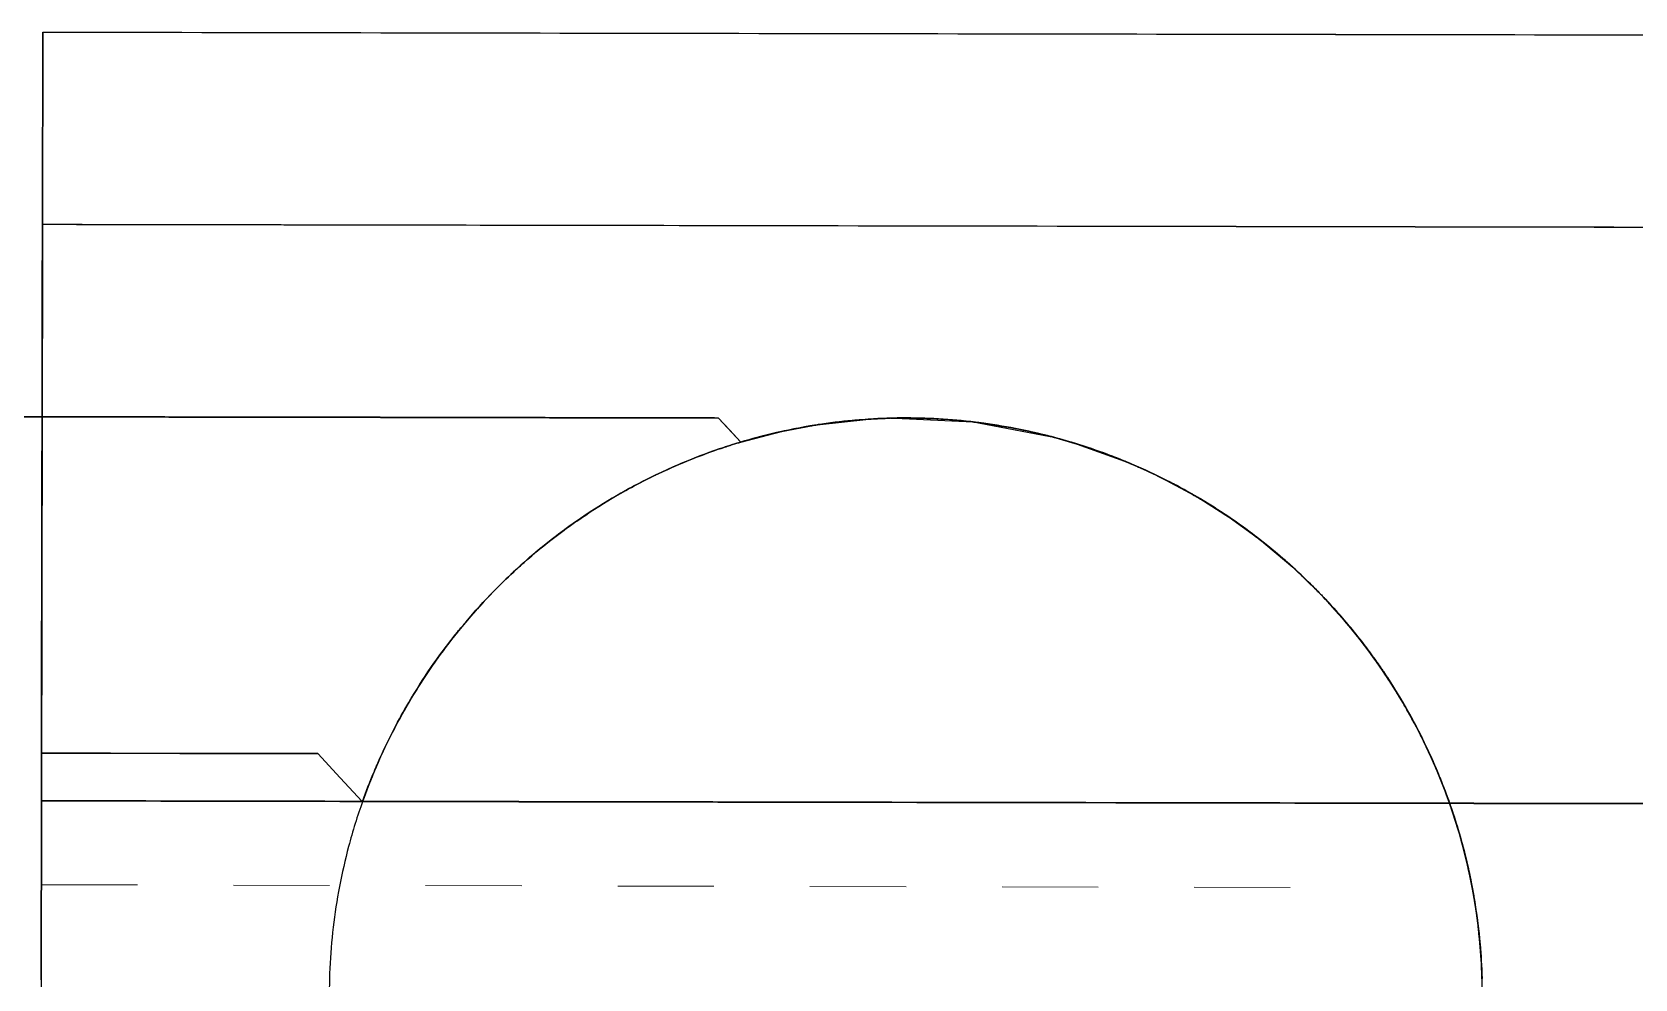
# Model space of a CAD drawing. Header units: metres. Extents: x -1161 to -1081, y 0 to 563.
# Drawn here: x -1101.395 to -1099.726, y 508.48 to 509.466 of the extents above; entities that cross this region are included whole.
import ezdxf

# ---------------------------------------------------------------- set-up
doc = ezdxf.new("R2010")
doc.units = ezdxf.units.M
doc.linetypes.add('JacobsGridLine', pattern=[0.0145, 0.01, -0.001, 0.0025, -0.001])
doc.layers.add('A-GENM', color=7, linetype='Continuous', lineweight=35)
doc.layers.add('S-GRID', color=7, linetype='Continuous', lineweight=9)

# ---------------------------------------------------------------- blocks, each defined once
blk = doc.blocks.new('CappingBeam_RS39A_CB04 - CappingBeam_RS39A_CB04-57951987-DRG-2873121 - DECK SLAB GENERAL ARRANGEMENT PLAN')
at = {"layer": 'A-GENM', "color": 9, "lineweight": 25, "true_color": 0xbebebe}
for p, q in [((109.2965, -4.7613), (109.4872, -4.711)), ((109.1058, -4.8116), (109.2938, -4.762)), ((109.2938, -4.762), (109.2965, -4.7613)), ((108.9151, -4.8619), (109.1058, -4.8116)), ((108.7244, -4.9123), (108.9151, -4.8619)), ((108.5337, -4.9626), (108.7137, -4.9151)), ((108.7137, -4.9151), (108.7244, -4.9123))]:
    blk.add_line(p, q, dxfattribs=at)
at = {"layer": 'A-GENM', "color": 253, "lineweight": 25, "true_color": 0xa3a3a3}
for p, q in [((109.2938, -4.762), (109.1058, -4.8116)), ((109.1058, -4.8116), (108.9151, -4.8619)), ((108.9151, -4.8619), (108.7244, -4.9123)), ((108.7244, -4.9123), (108.7137, -4.9151))]:
    blk.add_line(p, q, dxfattribs=at)
at = {"layer": 'A-GENM', "color": 253, "lineweight": 25, "true_color": 0xa3a3a3, "flags": 128}
for points in [[(109.4872, -4.711), (109.2965, -4.7613), (109.2938, -4.762)], [(108.7137, -4.9151), (108.5337, -4.9626), (108.343, -5.0129), (108.1523, -5.0632), (107.9616, -5.1135), (107.7709, -5.1638)]]:
    blk.add_lwpolyline(points, dxfattribs=at)
at = {"layer": 'A-GENM', "color": 9, "lineweight": 25, "true_color": 0xbebebe}
for points in [[(109.4872, -4.711), (109.5435, -4.9245), (109.6562, -5.3515), (109.7689, -5.7786), (109.8253, -5.9921)], [(109.8253, -5.9921), (109.9379, -6.4192), (110.0506, -6.8463), (110.1633, -7.2733)]]:
    blk.add_open_spline(points, degree=3, dxfattribs=at)
at = {"layer": 'A-GENM', "color": 253, "lineweight": 25, "true_color": 0xa3a3a3}
blk.add_open_spline([(109.4872, -4.711), (109.5435, -4.9245), (109.6562, -5.3515), (109.8816, -6.2056), (110.1633, -7.2733), (110.5014, -8.5546), (110.8394, -9.8358), (111.1775, -11.1169), (111.5155, -12.398), (111.7925, -13.4476), (111.9567, -14.0702), (112.0083, -14.2658)], degree=3, knots=[0, 0, 0, 0, 0.0208333, 0.0416667, 0.0833333, 0.125, 0.1666667, 0.2083333, 0.25, 0.2916667, 0.3107461, 0.3107461, 0.3107461, 0.3107461], dxfattribs=at)
blk = doc.blocks.new('Foundations-Piles - Px-1200-66435318-DRG-2873121 - DECK SLAB GENERAL ARRANGEMENT PLAN')
at = {"layer": 'A-GENM', "color": 9, "lineweight": 25, "true_color": 0xbebebe}
for start, end in [(98.1818, 106.3523), (98.1818, 106.3523), (90, 98.1818), (90, 98.1818), (85.2757, 90), (85.2757, 90), (82.2271, 85.2606), (81.8182, 85.2606), (81.8182, 82.2271), (81.6247, 81.8182), (73.6364, 81.8182), (74.0835, 81.6247), (106.3636, 114.5455), (106.3636, 114.5455), (73.6364, 74.0488), (73.4122, 73.6364), (65.4545, 73.6364), (65.9333, 73.4122), (114.5455, 122.7273), (114.5455, 122.7273), (65.4545, 65.9333), (65.2006, 65.4545), (57.2727, 65.4545), (57.7772, 65.2006), (122.7273, 130.9091), (122.7273, 130.9091), (57.2727, 57.7772), (56.9899, 57.2727), (49.0909, 57.2727), (49.6158, 56.9899), (130.9091, 139.0909), (130.9091, 139.0909), (49.0909, 49.6158), (48.7801, 49.0909), (40.9091, 49.0909), (41.4497, 48.7801), (139.0909, 147.2727), (139.0909, 147.2727), (40.9091, 41.4497), (40.5712, 40.9091), (32.7273, 40.9091), (33.2791, 40.5712), (147.2727, 155.4545), (147.2727, 155.4545), (32.7273, 33.2791), (32.3636, 32.7273), (24.5455, 32.7273), (27.3446, 32.3636), (25.0023, 27.3446), (155.4545, 163.6364), (155.4545, 163.6364), (16.3636, 24.5455), (24.1419, 24.2746), (18.8653, 24.1419), (16.7825, 18.8653), (163.6364, 171.8182), (163.6364, 171.8182), (8.1818, 16.3636), (8.4112, 16.1553), (171.8182, 180), (171.8182, 180), (0, 8.1818), (0.1834, 8.0849), (180, 188.1818), (180, 188.1818), (351.8182, 0), (357.586, 0), (0, 0.1834), (352.1969, 357.586), (351.8504, 352.1969), (188.1818, 196.3636), (188.1818, 196.3636), (343.6364, 351.8182), (349.0343, 351.8182), (344.2095, 349.0343), (343.6996, 344.2095), (196.3636, 204.5455), (196.3636, 204.5455), (335.4545, 343.6364), (340.8144, 343.6364), (336.2213, 340.7621), (204.5455, 212.7273), (204.5455, 212.7273), (327.2727, 335.4545), (332.702, 335.3634), (335.4871, 336.2213), (328.232, 332.702), (327.3161, 328.232), (212.7273, 220.9091), (212.7273, 220.9091), (319.0909, 327.2727), (324.6378, 327.1539), (320.2414, 324.6378), (220.9091, 229.0909), (220.9091, 229.0909), (310.9091, 319.0909), (316.5993, 318.9453), (319.1452, 320.2414), (312.2493, 316.5993), (310.9743, 312.2493), (229.0909, 237.2727), (229.0909, 237.2727), (304.287, 310.9091), (308.5762, 310.7377), (304.287, 308.5762), (302.7273, 304.287), (302.8036, 304.2553), (237.2727, 245.4545), (237.2727, 245.4545), (294.5455, 302.7273), (296.2588, 300.563), (300.563, 302.5309), (245.4545, 253.6364), (245.4545, 253.6364), (286.3636, 294.5455), (292.5566, 294.325), (294.633, 296.2588), (288.2593, 292.5566), (253.6364, 261.0336), (253.6364, 261.8182), (278.1818, 286.3636), (280.1511, 284.5551), (284.5551, 286.12), (286.4625, 288.2593), (261.0336, 264.2124), (261.8182, 270), (264.2124, 268.889), (268.889, 272.219), (270, 278.1818), (272.219, 276.7535), (276.7535, 280.1511)]:
    blk.add_arc((0, 0), 0.6, start, end, dxfattribs=at)
at = {"layer": 'A-GENM', "color": 254, "lineweight": 25, "true_color": 0xd1d1d1}
for start, end in [(24.2746, 25.0023), (16.176, 16.7367), (8.1818, 8.4112), (318.9453, 319.0909), (310.7377, 310.9091), (302.5309, 302.7273), (294.325, 294.5455), (286.12, 286.3636)]:
    blk.add_arc((0, 0), 0.6, start, end, dxfattribs=at)
blk = doc.blocks.new('StitchPour_RS39A_05 - StitchPour_RS39A_05-60503718-DRG-2873121 - DECK SLAB GENERAL ARRANGEMENT PLAN')
at = {"layer": 'A-GENM', "color": 253, "lineweight": 25, "true_color": 0xa3a3a3}
for p, q in [((109.2213, -4.7811), (109.2938, -4.762)), ((109.1488, -4.8003), (109.2213, -4.7811)), ((109.0763, -4.8194), (109.1488, -4.8003)), ((109.0038, -4.8386), (109.0763, -4.8194)), ((108.9312, -4.8577), (109.0038, -4.8386)), ((108.8587, -4.8768), (108.9312, -4.8577)), ((108.7862, -4.896), (108.8587, -4.8768)), ((108.7137, -4.9151), (108.7862, -4.896))]:
    blk.add_line(p, q, dxfattribs=at)
at = {"layer": 'A-GENM', "color": 253, "lineweight": 25, "true_color": 0xa3a3a3, "flags": 128}
blk.add_lwpolyline([(109.2938, -4.762), (109.2213, -4.7811), (109.1488, -4.8003), (109.0763, -4.8194), (109.0038, -4.8386), (108.9312, -4.8577), (108.8587, -4.8768), (108.7862, -4.896), (108.7137, -4.9151)], dxfattribs=at)
at = {"layer": 'A-GENM', "color": 9, "lineweight": 25, "true_color": 0xbebebe}
for points in [[(109.2938, -4.762), (109.2962, -4.7709), (109.2985, -4.7797), (109.3008, -4.7886)], [(108.7137, -4.9151), (108.77, -5.1287), (108.8827, -5.5558), (108.9955, -5.983), (109.0518, -6.1965)], [(109.6319, -6.0433), (109.7446, -6.4704), (109.8573, -6.8975), (109.97, -7.3246)], [(109.0518, -6.1965), (109.1645, -6.6237), (109.2772, -7.0508), (109.3899, -7.4779)]]:
    blk.add_open_spline(points, degree=3, dxfattribs=at)
at = {"layer": 'A-GENM', "color": 253, "lineweight": 25, "true_color": 0xa3a3a3}
for points, knots in [([(109.2938, -4.762), (109.3502, -4.9756), (109.4629, -5.4027), (109.6883, -6.2568), (109.97, -7.3246), (110.3081, -8.6059), (110.6461, -9.8872), (110.9842, -11.1684), (111.3223, -12.4497), (111.5992, -13.4992), (111.7635, -14.1217), (111.815, -14.3171)], [0, 0, 0, 0, 0.0208333, 0.0416667, 0.0833333, 0.125, 0.1666667, 0.2083333, 0.25, 0.2916667, 0.3107322, 0.3107322, 0.3107322, 0.3107322]), ([(111.2352, -14.4712), (111.1836, -14.2757), (111.0193, -13.6531), (110.686, -12.3898), (110.3197, -11.0016), (109.9816, -9.7203), (109.728, -8.7592), (109.4744, -7.7982), (109.2209, -6.8372), (108.9673, -5.8762), (108.7982, -5.2355), (108.7137, -4.9151)], [0.6892599, 0.6892599, 0.6892599, 0.6892599, 0.7083333, 0.75, 0.8125, 0.84375, 0.875, 0.90625, 0.9375, 0.96875, 1, 1, 1, 1])]:
    blk.add_open_spline(points, degree=3, knots=knots, dxfattribs=at)
blk.add_open_spline([(109.3008, -4.7886), (109.3118, -4.8302), (109.3228, -4.8717), (109.3337, -4.9133)], degree=3, dxfattribs=at)
at = {"layer": 'A-GENM', "color": 9, "lineweight": 25, "true_color": 0xbebebe}
blk.add_open_spline([(109.3337, -4.9133), (109.3768, -5.0764), (109.4762, -5.4531), (109.5756, -5.8298), (109.6319, -6.0433)], degree=3, knots=[0.00491952, 0.00491952, 0.00491952, 0.00491952, 0.02083333, 0.04166667, 0.04166667, 0.04166667, 0.04166667], dxfattribs=at)
blk = doc.blocks.new('T2DPAA-T2D-C3S-RS-M3D-100334_rvt-1-DRG-2873121 - DECK SLAB GENERAL ARRANGEMENT PLAN')
at = {"layer": 'A-GENM', "color": 9, "lineweight": 25, "true_color": 0xbebebe}
for p, q in [((-1101.3838, 509.2657), (-1101.3834, 509.4657)), ((-1101.3841, 509.0654), (-1101.3838, 509.2657)), ((-1101.3838, 509.2657), (-1101.3838, 509.228)), ((-1101.3838, 509.228), (-1101.3841, 509.0654)), ((-1101.3842, 508.9954), (-1101.3841, 509.0654)), ((-1101.3841, 509.0654), (-1100.68, 509.0641)), ((-1100.68, 509.0641), (-1100.6684, 509.0516)), ((-1100.6684, 509.0516), (-1100.68, 509.0641)), ((-1100.6684, 509.0516), (-1100.68, 509.0641)), ((-1100.68, 509.0641), (-1100.6684, 509.0516)), ((-1100.68, 509.0641), (-1100.6567, 509.0391)), ((-1100.5773, 509.057), (-1100.5268, 509.0627)), ((-1100.5268, 509.0627), (-1100.5041, 509.0638)), ((-1100.5034, 509.0639), (-1100.5016, 509.0639)), ((-1100.5011, 509.0639), (-1100.4993, 509.064)), ((-1100.4985, 509.064), (-1100.4962, 509.064)), ((-1100.4962, 509.064), (-1100.4149, 509.06)), ((-1100.6684, 509.0516), (-1100.6567, 509.0391)), ((-1100.6567, 509.0391), (-1100.6684, 509.0516)), ((-1100.6567, 509.0391), (-1100.6684, 509.0516)), ((-1100.6684, 509.0516), (-1100.6567, 509.0391)), ((-1100.6567, 509.0391), (-1100.6145, 509.05)), ((-1100.6145, 509.05), (-1100.5817, 509.0563)), ((-1100.5817, 509.0563), (-1100.5773, 509.057)), ((-1100.4149, 509.06), (-1100.3349, 509.045)), ((-1100.3349, 509.045), (-1100.3329, 509.0445)), ((-1100.3313, 509.0441), (-1100.3068, 509.037)), ((-1100.3068, 509.037), (-1100.2576, 509.0193)), ((-1100.2576, 509.0193), (-1100.2538, 509.0177)), ((-1100.2528, 509.0173), (-1100.2236, 509.0041)), ((-1101.3844, 508.9254), (-1101.3842, 508.9954)), ((-1100.2236, 509.0041), (-1100.1846, 508.9834)), ((-1100.1846, 508.9834), (-1100.1791, 508.9802)), ((-1100.1791, 508.9802), (-1100.1491, 508.9612)), ((-1100.1486, 508.9608), (-1100.117, 508.9379)), ((-1100.117, 508.9379), (-1100.1103, 508.9326)), ((-1100.1103, 508.9326), (-1100.0823, 508.9088)), ((-1101.3845, 508.8554), (-1101.3844, 508.9254)), ((-1100.0823, 508.9088), (-1100.0563, 508.8837)), ((-1100.0563, 508.8837), (-1100.0488, 508.876)), ((-1100.0488, 508.876), (-1100.0239, 508.8479)), ((-1101.3846, 508.7854), (-1101.3845, 508.8554)), ((-1100.0239, 508.8479), (-1100.0034, 508.8218)), ((-1100.0034, 508.8218), (-1099.9958, 508.8113)), ((-1099.9958, 508.8113), (-1099.9871, 508.7986)), ((-1099.9865, 508.7978), (-1099.9748, 508.7796)), ((-1101.3847, 508.7154), (-1101.3846, 508.7854)), ((-1099.9748, 508.7796), (-1099.9594, 508.7533)), ((-1099.9594, 508.7533), (-1099.9523, 508.7399)), ((-1099.9523, 508.7399), (-1099.9358, 508.7053)), ((-1101.3128, 508.7152), (-1101.3847, 508.7154)), ((-1101.3847, 508.7154), (-1101.3128, 508.7152)), ((-1101.2408, 508.7151), (-1101.3128, 508.7152)), ((-1101.3128, 508.7152), (-1101.2408, 508.7151)), ((-1101.1689, 508.715), (-1101.2408, 508.7151)), ((-1101.2408, 508.7151), (-1101.1689, 508.715)), ((-1101.097, 508.7149), (-1101.1689, 508.715)), ((-1101.1689, 508.715), (-1101.097, 508.7149)), ((-1101.0738, 508.6898), (-1101.097, 508.7149)), ((-1101.097, 508.7149), (-1101.0738, 508.6898)), ((-1099.9358, 508.7053), (-1099.9251, 508.6794)), ((-1101.0511, 508.6651), (-1101.0738, 508.6898)), ((-1101.0738, 508.6898), (-1101.0511, 508.6651)), ((-1099.9251, 508.6794), (-1099.9192, 508.6634)), ((-1099.9191, 508.6631), (-1099.9075, 508.6263)), ((-1099.897, 508.5825), (-1099.8906, 508.5443)), ((-1099.8862, 508.4995), (-1099.8852, 508.4608))]:
    blk.add_line(p, q, dxfattribs=at)
at = {"layer": 'A-GENM', "color": 9, "lineweight": 25, "true_color": 0xbebebe, "flags": 128}
for points in [[(-1101.3834, 509.4657), (-1101.3835, 509.3905), (-1101.3838, 509.2657)], [(-1101.3841, 509.0654), (-1101.3842, 508.9954), (-1101.3844, 508.9254), (-1101.3845, 508.8554), (-1101.3846, 508.7854), (-1101.3847, 508.7154)], [(-1100.68, 509.0641), (-1100.6684, 509.0516), (-1100.6567, 509.0391)], [(-1099.9075, 508.6263), (-1099.9011, 508.6016), (-1099.897, 508.5825)], [(-1099.8906, 508.5443), (-1099.8879, 508.5213), (-1099.8862, 508.4995)]]:
    blk.add_lwpolyline(points, dxfattribs=at)
at = {"layer": 'A-GENM', "color": 9, "lineweight": 25, "true_color": 0xbebebe}
for points in [[(-1101.3841, 509.0654), (-1101.4256, 509.0655), (-1101.4671, 509.0655), (-1101.5086, 509.0656)], [(-1101.3841, 509.0654), (-1101.3606, 509.0653), (-1101.3372, 509.0653), (-1101.3137, 509.0653)], [(-1101.3841, 509.0654), (-1101.3606, 509.0653), (-1101.3372, 509.0653), (-1101.3137, 509.0653)], [(-1101.3841, 509.0654), (-1101.3606, 509.0653), (-1101.3372, 509.0653), (-1101.3137, 509.0653)], [(-1101.3137, 509.0653), (-1101.2902, 509.0652), (-1101.2668, 509.0652), (-1101.2433, 509.0651)], [(-1101.3137, 509.0653), (-1101.2902, 509.0652), (-1101.2668, 509.0652), (-1101.2433, 509.0651)], [(-1101.3137, 509.0653), (-1101.2902, 509.0652), (-1101.2668, 509.0652), (-1101.2433, 509.0651)], [(-1101.2433, 509.0651), (-1101.2198, 509.0651), (-1101.1964, 509.065), (-1101.1729, 509.065)], [(-1101.2433, 509.0651), (-1101.2198, 509.0651), (-1101.1964, 509.065), (-1101.1729, 509.065)], [(-1101.2433, 509.0651), (-1101.2198, 509.0651), (-1101.1964, 509.065), (-1101.1729, 509.065)], [(-1101.1729, 509.065), (-1101.1494, 509.065), (-1101.1259, 509.0649), (-1101.1025, 509.0649)], [(-1101.1729, 509.065), (-1101.1494, 509.065), (-1101.1259, 509.0649), (-1101.1025, 509.0649)], [(-1101.1729, 509.065), (-1101.1494, 509.065), (-1101.1259, 509.0649), (-1101.1025, 509.0649)], [(-1101.1025, 509.0649), (-1101.079, 509.0648), (-1101.0555, 509.0648), (-1101.0321, 509.0648)], [(-1101.1025, 509.0649), (-1101.079, 509.0648), (-1101.0555, 509.0648), (-1101.0321, 509.0648)], [(-1101.1025, 509.0649), (-1101.079, 509.0648), (-1101.0555, 509.0648), (-1101.0321, 509.0648)], [(-1101.0321, 509.0648), (-1101.0086, 509.0647), (-1100.9851, 509.0647), (-1100.9617, 509.0646)], [(-1101.0321, 509.0648), (-1101.0086, 509.0647), (-1100.9851, 509.0647), (-1100.9617, 509.0646)], [(-1101.0321, 509.0648), (-1101.0086, 509.0647), (-1100.9851, 509.0647), (-1100.9617, 509.0646)], [(-1100.9617, 509.0646), (-1100.9382, 509.0646), (-1100.9147, 509.0645), (-1100.8912, 509.0645)], [(-1100.9617, 509.0646), (-1100.9382, 509.0646), (-1100.9147, 509.0645), (-1100.8912, 509.0645)], [(-1100.9617, 509.0646), (-1100.9382, 509.0646), (-1100.9147, 509.0645), (-1100.8912, 509.0645)], [(-1100.8912, 509.0645), (-1100.8678, 509.0645), (-1100.8443, 509.0644), (-1100.8208, 509.0644)], [(-1100.8912, 509.0645), (-1100.8678, 509.0645), (-1100.8443, 509.0644), (-1100.8208, 509.0644)], [(-1100.8912, 509.0645), (-1100.8678, 509.0645), (-1100.8443, 509.0644), (-1100.8208, 509.0644)], [(-1100.8208, 509.0644), (-1100.7974, 509.0643), (-1100.7739, 509.0643), (-1100.7504, 509.0642)], [(-1100.8208, 509.0644), (-1100.7974, 509.0643), (-1100.7739, 509.0643), (-1100.7504, 509.0642)], [(-1100.8208, 509.0644), (-1100.7974, 509.0643), (-1100.7739, 509.0643), (-1100.7504, 509.0642)], [(-1100.7504, 509.0642), (-1100.727, 509.0642), (-1100.7035, 509.0642), (-1100.68, 509.0641)], [(-1100.7504, 509.0642), (-1100.727, 509.0642), (-1100.7035, 509.0642), (-1100.68, 509.0641)], [(-1100.7504, 509.0642), (-1100.727, 509.0642), (-1100.7035, 509.0642), (-1100.68, 509.0641)], [(-1100.5764, 509.0572), (-1100.5628, 509.0592), (-1100.5491, 509.0609), (-1100.5354, 509.062)], [(-1100.5711, 509.0579), (-1100.5566, 509.06), (-1100.5421, 509.0616), (-1100.5275, 509.0626)], [(-1100.5354, 509.062), (-1100.5254, 509.0629), (-1100.5153, 509.0635), (-1100.5053, 509.0638)], [(-1100.5275, 509.0626), (-1100.5206, 509.0631), (-1100.5136, 509.0635), (-1100.5067, 509.0637)], [(-1100.5067, 509.0637), (-1100.5058, 509.0638), (-1100.5049, 509.0638), (-1100.5039, 509.0638)], [(-1100.5046, 509.0638), (-1100.5038, 509.0638), (-1100.503, 509.0639), (-1100.5022, 509.0639)], [(-1100.5012, 509.0639), (-1100.4994, 509.064), (-1100.4977, 509.064), (-1100.4959, 509.064)], [(-1100.5009, 509.0639), (-1100.5005, 509.0639), (-1100.5, 509.064), (-1100.4996, 509.064)], [(-1100.4979, 509.064), (-1100.4972, 509.064), (-1100.4964, 509.064), (-1100.4956, 509.064)], [(-1100.4959, 509.064), (-1100.4947, 509.0641), (-1100.4935, 509.0641), (-1100.4923, 509.0641)], [(-1100.4956, 509.064), (-1100.4951, 509.0641), (-1100.4947, 509.0641), (-1100.4943, 509.0641)], [(-1100.4943, 509.0641), (-1100.4805, 509.0643), (-1100.4668, 509.064), (-1100.453, 509.0633)], [(-1100.4923, 509.0641), (-1100.4894, 509.0641), (-1100.4865, 509.0641), (-1100.4837, 509.0641)], [(-1100.4837, 509.0641), (-1100.469, 509.0641), (-1100.4544, 509.0635), (-1100.4398, 509.0624)], [(-1100.453, 509.0633), (-1100.4412, 509.0626), (-1100.4293, 509.0616), (-1100.4175, 509.0603)], [(-1100.4398, 509.0624), (-1100.4336, 509.0619), (-1100.4273, 509.0614), (-1100.4211, 509.0607)], [(-1100.6567, 509.0391), (-1100.6427, 509.0433), (-1100.6286, 509.0469), (-1100.6143, 509.0501)], [(-1100.6567, 509.0391), (-1100.6436, 509.043), (-1100.6303, 509.0465), (-1100.6169, 509.0495)], [(-1100.6169, 509.0495), (-1100.6081, 509.0515), (-1100.5994, 509.0532), (-1100.5906, 509.0548)], [(-1100.6143, 509.0501), (-1100.6068, 509.0517), (-1100.5993, 509.0532), (-1100.5918, 509.0546)], [(-1100.5918, 509.0546), (-1100.5885, 509.0552), (-1100.5852, 509.0557), (-1100.582, 509.0563)], [(-1100.5906, 509.0548), (-1100.5881, 509.0552), (-1100.5856, 509.0557), (-1100.5831, 509.0561)], [(-1100.5831, 509.0561), (-1100.5812, 509.0564), (-1100.5792, 509.0567), (-1100.5773, 509.057)], [(-1100.5816, 509.0563), (-1100.5795, 509.0567), (-1100.5774, 509.057), (-1100.5753, 509.0573)], [(-1100.5753, 509.0573), (-1100.5739, 509.0575), (-1100.5725, 509.0577), (-1100.5711, 509.0579)], [(-1100.421, 509.0607), (-1100.4174, 509.0603), (-1100.4137, 509.0599), (-1100.41, 509.0594)], [(-1100.4173, 509.0603), (-1100.4163, 509.0602), (-1100.4152, 509.06), (-1100.4142, 509.0599)], [(-1100.4139, 509.0599), (-1100.4133, 509.0598), (-1100.4126, 509.0597), (-1100.412, 509.0596)], [(-1100.412, 509.0596), (-1100.3983, 509.058), (-1100.3847, 509.0558), (-1100.3713, 509.0532)], [(-1100.4096, 509.0593), (-1100.4051, 509.0588), (-1100.4007, 509.0582), (-1100.3962, 509.0575)], [(-1100.3962, 509.0575), (-1100.3818, 509.0553), (-1100.3674, 509.0526), (-1100.3531, 509.0494)], [(-1100.3713, 509.0532), (-1100.36, 509.051), (-1100.3489, 509.0486), (-1100.3378, 509.0458)], [(-1100.3531, 509.0494), (-1100.3488, 509.0484), (-1100.3444, 509.0474), (-1100.3401, 509.0463)], [(-1100.3401, 509.0463), (-1100.3389, 509.046), (-1100.3377, 509.0457), (-1100.3366, 509.0454)], [(-1100.3378, 509.0458), (-1100.3364, 509.0454), (-1100.335, 509.045), (-1100.3336, 509.0447)], [(-1100.3366, 509.0454), (-1100.334, 509.0448), (-1100.3314, 509.0441), (-1100.3288, 509.0434)], [(-1100.3336, 509.0447), (-1100.3328, 509.0445), (-1100.3319, 509.0442), (-1100.3311, 509.044)], [(-1100.6745, 509.0335), (-1100.6823, 509.0309), (-1100.6901, 509.0281), (-1100.6978, 509.0252)], [(-1100.6978, 509.0252), (-1100.6901, 509.0281), (-1100.6823, 509.0309), (-1100.6745, 509.0335)], [(-1100.6714, 509.0345), (-1100.6725, 509.0342), (-1100.6735, 509.0338), (-1100.6745, 509.0335)], [(-1100.6745, 509.0335), (-1100.6735, 509.0338), (-1100.6725, 509.0342), (-1100.6714, 509.0345)], [(-1100.6654, 509.0364), (-1100.6671, 509.0359), (-1100.6689, 509.0353), (-1100.6706, 509.0348)], [(-1100.6706, 509.0348), (-1100.6689, 509.0353), (-1100.6671, 509.0359), (-1100.6654, 509.0364)], [(-1100.6567, 509.0391), (-1100.6596, 509.0382), (-1100.6625, 509.0373), (-1100.6654, 509.0364)], [(-1100.6654, 509.0364), (-1100.6625, 509.0373), (-1100.6596, 509.0382), (-1100.6567, 509.0391)], [(-1100.3311, 509.044), (-1100.3173, 509.0404), (-1100.3037, 509.0362), (-1100.2903, 509.0316)], [(-1100.3288, 509.0434), (-1100.3278, 509.0431), (-1100.3268, 509.0428), (-1100.3258, 509.0426)], [(-1100.3258, 509.0426), (-1100.3207, 509.0412), (-1100.3157, 509.0397), (-1100.3107, 509.0382)], [(-1100.3107, 509.0382), (-1100.2967, 509.034), (-1100.2829, 509.0292), (-1100.2692, 509.0239)], [(-1100.2903, 509.0316), (-1100.2808, 509.0283), (-1100.2715, 509.0249), (-1100.2622, 509.0212)], [(-1100.6978, 509.0252), (-1100.7113, 509.0201), (-1100.7247, 509.0144), (-1100.7378, 509.0083)], [(-1100.7378, 509.0084), (-1100.7247, 509.0144), (-1100.7113, 509.0201), (-1100.6978, 509.0252)], [(-1100.2692, 509.0239), (-1100.2666, 509.0229), (-1100.2639, 509.0218), (-1100.2612, 509.0208)], [(-1100.2622, 509.0212), (-1100.2599, 509.0202), (-1100.2576, 509.0193), (-1100.2553, 509.0184)], [(-1100.2612, 509.0208), (-1100.2592, 509.0199), (-1100.2572, 509.0191), (-1100.2551, 509.0183)], [(-1100.2553, 509.0184), (-1100.2537, 509.0177), (-1100.2521, 509.017), (-1100.2504, 509.0163)], [(-1100.2551, 509.0183), (-1100.2544, 509.018), (-1100.2536, 509.0176), (-1100.2529, 509.0173)], [(-1100.2518, 509.0169), (-1100.2507, 509.0164), (-1100.2495, 509.0159), (-1100.2484, 509.0154)], [(-1100.2504, 509.0163), (-1100.2373, 509.0107), (-1100.2244, 509.0047), (-1100.2118, 508.9982)], [(-1100.2475, 509.0151), (-1100.2466, 509.0147), (-1100.2457, 509.0143), (-1100.2448, 509.0139)], [(-1100.2448, 509.0139), (-1100.2395, 509.0115), (-1100.2342, 509.0091), (-1100.2289, 509.0066)], [(-1100.7535, 509.0008), (-1100.7612, 508.9969), (-1100.7689, 508.9929), (-1100.7765, 508.9887)], [(-1100.7765, 508.9887), (-1100.7689, 508.9929), (-1100.7612, 508.9969), (-1100.7535, 509.0008)], [(-1100.7453, 509.0048), (-1100.748, 509.0035), (-1100.7508, 509.0021), (-1100.7535, 509.0008)], [(-1100.7535, 509.0008), (-1100.7508, 509.0022), (-1100.748, 509.0035), (-1100.7453, 509.0048)], [(-1100.7378, 509.0083), (-1100.7403, 509.0072), (-1100.7428, 509.006), (-1100.7453, 509.0048)], [(-1100.7453, 509.0048), (-1100.7428, 509.006), (-1100.7403, 509.0072), (-1100.7378, 509.0083)], [(-1100.2289, 509.0066), (-1100.2157, 509.0004), (-1100.2028, 508.9937), (-1100.1901, 508.9865)], [(-1100.7765, 508.9887), (-1100.7891, 508.9817), (-1100.8015, 508.9742), (-1100.8136, 508.9663)], [(-1100.8136, 508.9663), (-1100.8015, 508.9742), (-1100.7891, 508.9817), (-1100.7765, 508.9887)], [(-1100.19, 508.9865), (-1100.1888, 508.9858), (-1100.1875, 508.9851), (-1100.1863, 508.9844)], [(-1100.1896, 508.9863), (-1100.1869, 508.9847), (-1100.1842, 508.9832), (-1100.1815, 508.9816)], [(-1100.1863, 508.9844), (-1100.1844, 508.9833), (-1100.1825, 508.9822), (-1100.1805, 508.981)], [(-1100.1815, 508.9816), (-1100.1791, 508.9802), (-1100.1768, 508.9788), (-1100.1745, 508.9775)], [(-1100.1805, 508.981), (-1100.1798, 508.9806), (-1100.179, 508.9802), (-1100.1783, 508.9797)], [(-1100.1783, 508.9797), (-1100.1751, 508.9778), (-1100.172, 508.9759), (-1100.1689, 508.974)], [(-1100.1745, 508.9775), (-1100.1624, 508.9701), (-1100.1505, 508.9623), (-1100.1388, 508.9541)], [(-1100.8198, 508.9622), (-1100.8222, 508.9605), (-1100.8246, 508.9589), (-1100.827, 508.9572)], [(-1100.827, 508.9572), (-1100.8246, 508.9589), (-1100.8222, 508.9605), (-1100.8198, 508.9621)], [(-1100.8136, 508.9663), (-1100.8157, 508.9649), (-1100.8177, 508.9635), (-1100.8198, 508.9622)], [(-1100.8198, 508.9621), (-1100.8178, 508.9635), (-1100.8157, 508.9649), (-1100.8136, 508.9663)], [(-1100.1689, 508.974), (-1100.1634, 508.9706), (-1100.158, 508.9671), (-1100.1526, 508.9635)], [(-1100.1526, 508.9635), (-1100.1404, 508.9554), (-1100.1286, 508.9469), (-1100.117, 508.9379)], [(-1100.827, 508.9572), (-1100.8345, 508.9521), (-1100.8418, 508.9467), (-1100.849, 508.9412)], [(-1100.849, 508.9412), (-1100.8418, 508.9467), (-1100.8345, 508.9521), (-1100.827, 508.9572)], [(-1100.1388, 508.9541), (-1100.1331, 508.95), (-1100.1274, 508.9458), (-1100.1218, 508.9416)], [(-1100.849, 508.9412), (-1100.8605, 508.9325), (-1100.8717, 508.9233), (-1100.8825, 508.9137)], [(-1100.8825, 508.9137), (-1100.8717, 508.9233), (-1100.8605, 508.9325), (-1100.849, 508.9412)], [(-1100.1218, 508.9416), (-1100.119, 508.9395), (-1100.1162, 508.9373), (-1100.1135, 508.9351)], [(-1100.117, 508.9379), (-1100.1139, 508.9355), (-1100.1108, 508.933), (-1100.1077, 508.9305)], [(-1100.1135, 508.9351), (-1100.1106, 508.9329), (-1100.1077, 508.9306), (-1100.1049, 508.9282)], [(-1100.1077, 508.9305), (-1100.105, 508.9283), (-1100.1022, 508.926), (-1100.0995, 508.9237)], [(-1100.1049, 508.9282), (-1100.0939, 508.9192), (-1100.0832, 508.9098), (-1100.0729, 508.9)], [(-1100.8825, 508.9137), (-1100.8842, 508.9122), (-1100.8858, 508.9107), (-1100.8875, 508.9093)], [(-1100.8875, 508.9093), (-1100.8859, 508.9107), (-1100.8842, 508.9122), (-1100.8825, 508.9137)], [(-1100.0995, 508.9237), (-1100.094, 508.9191), (-1100.0887, 508.9145), (-1100.0834, 508.9097)], [(-1100.8935, 508.9037), (-1100.9005, 508.8972), (-1100.9073, 508.8906), (-1100.914, 508.8838)], [(-1100.914, 508.8838), (-1100.9073, 508.8906), (-1100.9005, 508.8972), (-1100.8935, 508.9037)], [(-1100.8892, 508.9077), (-1100.8906, 508.9064), (-1100.8921, 508.9051), (-1100.8935, 508.9037)], [(-1100.8935, 508.9037), (-1100.8921, 508.9051), (-1100.8906, 508.9064), (-1100.8892, 508.9077)], [(-1100.8875, 508.9093), (-1100.8879, 508.9088), (-1100.8884, 508.9084), (-1100.8888, 508.908)], [(-1100.8888, 508.908), (-1100.8884, 508.9084), (-1100.8879, 508.9089), (-1100.8875, 508.9093)], [(-1100.0834, 508.9097), (-1100.0752, 508.9024), (-1100.0673, 508.8948), (-1100.0596, 508.8871)], [(-1100.0729, 508.9), (-1100.0687, 508.896), (-1100.0645, 508.892), (-1100.0604, 508.8878)], [(-1100.914, 508.8838), (-1100.9241, 508.8735), (-1100.9338, 508.8628), (-1100.9432, 508.8518)], [(-1100.9432, 508.8518), (-1100.9338, 508.8628), (-1100.9241, 508.8735), (-1100.914, 508.8838)], [(-1100.0604, 508.8878), (-1100.0577, 508.8852), (-1100.0552, 508.8826), (-1100.0526, 508.8799)], [(-1100.0596, 508.8871), (-1100.058, 508.8854), (-1100.0564, 508.8838), (-1100.0548, 508.8822)], [(-1100.0548, 508.8822), (-1100.0538, 508.8812), (-1100.0529, 508.8802), (-1100.0519, 508.8792)], [(-1100.0526, 508.8799), (-1100.0493, 508.8765), (-1100.0461, 508.8731), (-1100.043, 508.8697)], [(-1100.0519, 508.8792), (-1100.0495, 508.8767), (-1100.0472, 508.8742), (-1100.0449, 508.8717)], [(-1100.0449, 508.8717), (-1100.0443, 508.8711), (-1100.0437, 508.8704), (-1100.0431, 508.8698)], [(-1100.043, 508.8697), (-1100.0333, 508.8592), (-1100.0241, 508.8483), (-1100.0153, 508.8372)], [(-1100.0415, 508.868), (-1100.0403, 508.8668), (-1100.0392, 508.8655), (-1100.038, 508.8642)], [(-1100.038, 508.8642), (-1100.0328, 508.8584), (-1100.0277, 508.8524), (-1100.0227, 508.8464)], [(-1100.9469, 508.8472), (-1100.9486, 508.8453), (-1100.9502, 508.8433), (-1100.9518, 508.8413)], [(-1100.9518, 508.8413), (-1100.9502, 508.8433), (-1100.9486, 508.8453), (-1100.9469, 508.8472)], [(-1100.9432, 508.8518), (-1100.9444, 508.8503), (-1100.9457, 508.8488), (-1100.9469, 508.8472)], [(-1100.9469, 508.8472), (-1100.9457, 508.8487), (-1100.9444, 508.8502), (-1100.9432, 508.8517)], [(-1100.0227, 508.8464), (-1100.0174, 508.84), (-1100.0122, 508.8334), (-1100.0072, 508.8268)], [(-1100.9518, 508.8413), (-1100.958, 508.8336), (-1100.9641, 508.8257), (-1100.97, 508.8177)], [(-1100.97, 508.8176), (-1100.9641, 508.8257), (-1100.958, 508.8336), (-1100.9518, 508.8413)], [(-1100.0153, 508.8372), (-1100.0123, 508.8335), (-1100.0094, 508.8298), (-1100.0066, 508.826)], [(-1100.97, 508.8177), (-1100.9785, 508.806), (-1100.9866, 508.794), (-1100.9942, 508.7817)], [(-1100.9942, 508.7817), (-1100.9866, 508.794), (-1100.9785, 508.806), (-1100.97, 508.8176)], [(-1100.0072, 508.8268), (-1100.0051, 508.8241), (-1100.0031, 508.8214), (-1100.0011, 508.8186)], [(-1100.0066, 508.826), (-1100.0045, 508.8232), (-1100.0024, 508.8204), (-1100.0004, 508.8176)], [(-1100.0003, 508.8175), (-1099.9989, 508.8156), (-1099.9974, 508.8136), (-1099.996, 508.8116)], [(-1100, 508.8171), (-1099.9966, 508.8124), (-1099.9932, 508.8077), (-1099.9899, 508.8029)], [(-1099.996, 508.8116), (-1099.9943, 508.8092), (-1099.9927, 508.8069), (-1099.9911, 508.8045)], [(-1099.9911, 508.8045), (-1099.9902, 508.8032), (-1099.9893, 508.802), (-1099.9885, 508.8007)], [(-1099.9883, 508.8005), (-1099.9874, 508.7992), (-1099.9866, 508.7979), (-1099.9857, 508.7966)], [(-1099.9881, 508.8002), (-1099.9808, 508.7893), (-1099.9738, 508.7782), (-1099.9671, 508.7668)], [(-1099.9857, 508.7966), (-1099.981, 508.7895), (-1099.9764, 508.7822), (-1099.9719, 508.7749)], [(-1100.9969, 508.7774), (-1100.9981, 508.7755), (-1100.9992, 508.7736), (-1101.0004, 508.7717)], [(-1101.0004, 508.7717), (-1100.9992, 508.7736), (-1100.9981, 508.7755), (-1100.9969, 508.7774)], [(-1100.9942, 508.7817), (-1100.9951, 508.7803), (-1100.996, 508.7788), (-1100.9969, 508.7774)], [(-1100.9969, 508.7774), (-1100.996, 508.7788), (-1100.9951, 508.7803), (-1100.9942, 508.7817)], [(-1101.0159, 508.7441), (-1101.011, 508.7533), (-1101.0059, 508.7624), (-1101.0005, 508.7714)], [(-1099.9719, 508.7749), (-1099.9687, 508.7696), (-1099.9655, 508.7642), (-1099.9625, 508.7587)], [(-1099.9671, 508.7668), (-1099.9653, 508.7637), (-1099.9634, 508.7605), (-1099.9616, 508.7572)], [(-1101.0159, 508.7441), (-1101.0226, 508.7313), (-1101.0289, 508.7183), (-1101.0347, 508.705)], [(-1101.0347, 508.705), (-1101.0289, 508.7183), (-1101.0226, 508.7313), (-1101.0159, 508.7441)], [(-1099.9616, 508.7572), (-1099.9599, 508.7542), (-1099.9582, 508.7511), (-1099.9566, 508.748)], [(-1099.9569, 508.7485), (-1099.9547, 508.7446), (-1099.9526, 508.7406), (-1099.9506, 508.7366)], [(-1099.9566, 508.748), (-1099.9532, 508.7418), (-1099.95, 508.7356), (-1099.9469, 508.7293)], [(-1099.9506, 508.7366), (-1099.9495, 508.7345), (-1099.9485, 508.7324), (-1099.9474, 508.7302)], [(-1099.9474, 508.7302), (-1099.9461, 508.7276), (-1099.9449, 508.725), (-1099.9436, 508.7224)], [(-1099.9469, 508.7293), (-1099.9467, 508.7289), (-1099.9465, 508.7284), (-1099.9463, 508.728)], [(-1099.9459, 508.7271), (-1099.9457, 508.7266), (-1099.9454, 508.7262), (-1099.9452, 508.7258)], [(-1099.9452, 508.7258), (-1099.9396, 508.7142), (-1099.9343, 508.7023), (-1099.9295, 508.6904)], [(-1099.9436, 508.7224), (-1099.9396, 508.714), (-1099.9358, 508.7054), (-1099.9321, 508.6968)], [(-1101.0389, 508.6953), (-1101.043, 508.6853), (-1101.0469, 508.6753), (-1101.0505, 508.6651)], [(-1101.0505, 508.6651), (-1101.0469, 508.6753), (-1101.043, 508.6853), (-1101.0389, 508.6953)], [(-1101.0364, 508.7011), (-1101.0372, 508.6991), (-1101.0381, 508.6972), (-1101.0389, 508.6953)], [(-1101.0389, 508.6953), (-1101.0381, 508.6972), (-1101.0372, 508.6991), (-1101.0364, 508.7011)], [(-1101.0347, 508.705), (-1101.0353, 508.7037), (-1101.0358, 508.7024), (-1101.0364, 508.7011)], [(-1101.0364, 508.7011), (-1101.0358, 508.7024), (-1101.0353, 508.7037), (-1101.0347, 508.705)], [(-1099.9321, 508.6968), (-1099.9304, 508.6927), (-1099.9287, 508.6886), (-1099.9271, 508.6844)], [(-1099.9295, 508.6904), (-1099.9284, 508.6878), (-1099.9274, 508.6853), (-1099.9264, 508.6828)], [(-1099.9271, 508.6844), (-1099.9257, 508.6808), (-1099.9243, 508.6772), (-1099.9229, 508.6736)], [(-1099.9264, 508.6828), (-1099.9253, 508.6799), (-1099.9242, 508.6769), (-1099.9231, 508.674)], [(-1099.9231, 508.674), (-1099.9217, 508.6704), (-1099.9204, 508.6668), (-1099.9192, 508.6632)], [(-1099.9229, 508.6736), (-1099.9216, 508.6701), (-1099.9204, 508.6667), (-1099.9192, 508.6632)], [(-1099.9192, 508.6632), (-1099.9177, 508.6589), (-1099.9162, 508.6546), (-1099.9148, 508.6503)], [(-1099.9148, 508.6505), (-1099.914, 508.648), (-1099.9133, 508.6456), (-1099.9125, 508.6432)], [(-1099.9148, 508.6503), (-1099.9146, 508.6498), (-1099.9145, 508.6493), (-1099.9143, 508.6487)], [(-1099.9143, 508.6487), (-1099.914, 508.6478), (-1099.9137, 508.6469), (-1099.9134, 508.646)], [(-1099.9125, 508.6432), (-1099.9095, 508.6335), (-1099.9067, 508.6236), (-1099.9041, 508.6138)], [(-1099.9041, 508.6138), (-1099.9034, 508.611), (-1099.9027, 508.6082), (-1099.902, 508.6054)], [(-1099.902, 508.6054), (-1099.9013, 508.6021), (-1099.9005, 508.5988), (-1099.8997, 508.5955)], [(-1099.9017, 508.6041), (-1099.9011, 508.6016), (-1099.9006, 508.5992), (-1099.9, 508.5967)], [(-1099.9, 508.5967), (-1099.8977, 508.5865), (-1099.8956, 508.5761), (-1099.8938, 508.5657)], [(-1099.8997, 508.5955), (-1099.8976, 508.586), (-1099.8957, 508.5764), (-1099.894, 508.5668)], [(-1099.894, 508.5668), (-1099.8937, 508.5647), (-1099.8933, 508.5627), (-1099.893, 508.5606)], [(-1099.8938, 508.5657), (-1099.8937, 508.5647), (-1099.8935, 508.5636), (-1099.8933, 508.5626)], [(-1099.8933, 508.5626), (-1099.8911, 508.5493), (-1099.8894, 508.536), (-1099.888, 508.5227)], [(-1099.8885, 508.5271), (-1099.8884, 508.5259), (-1099.8882, 508.5246), (-1099.8881, 508.5234)], [(-1099.8881, 508.5234), (-1099.8879, 508.5211), (-1099.8877, 508.5189), (-1099.8875, 508.5166)], [(-1099.888, 508.5227), (-1099.8879, 508.5211), (-1099.8877, 508.5195), (-1099.8876, 508.518)], [(-1099.8876, 508.518), (-1099.8865, 508.5056), (-1099.8858, 508.4931), (-1099.8854, 508.4807)], [(-1099.8875, 508.5166), (-1099.8864, 508.5048), (-1099.8857, 508.4929), (-1099.8854, 508.481)]]:
    blk.add_open_spline(points, degree=3, dxfattribs=at)
at = {"layer": 'A-GENM', "color": 253, "lineweight": 25, "true_color": 0xa3a3a3}
blk.add_open_spline([(-1101.5086, 509.0656), (-1101.4671, 509.0655), (-1101.4256, 509.0655), (-1101.3841, 509.0654)], degree=3, dxfattribs=at)
at = {"layer": 'A-GENM', "color": 254, "lineweight": 25, "true_color": 0xd1d1d1}
for points in [[(-1101.3137, 509.0653), (-1101.3372, 509.0653), (-1101.3606, 509.0653), (-1101.3841, 509.0654)], [(-1101.3137, 509.0653), (-1101.3372, 509.0653), (-1101.3606, 509.0653), (-1101.3841, 509.0654)], [(-1101.2433, 509.0651), (-1101.2668, 509.0652), (-1101.2902, 509.0652), (-1101.3137, 509.0653)], [(-1101.2433, 509.0651), (-1101.2668, 509.0652), (-1101.2902, 509.0652), (-1101.3137, 509.0653)], [(-1101.1729, 509.065), (-1101.1964, 509.065), (-1101.2198, 509.0651), (-1101.2433, 509.0651)], [(-1101.1729, 509.065), (-1101.1964, 509.065), (-1101.2198, 509.0651), (-1101.2433, 509.0651)], [(-1101.1025, 509.0649), (-1101.1259, 509.0649), (-1101.1494, 509.065), (-1101.1729, 509.065)], [(-1101.1025, 509.0649), (-1101.1259, 509.0649), (-1101.1494, 509.065), (-1101.1729, 509.065)], [(-1101.0321, 509.0648), (-1101.0555, 509.0648), (-1101.079, 509.0648), (-1101.1025, 509.0649)], [(-1101.0321, 509.0648), (-1101.0555, 509.0648), (-1101.079, 509.0648), (-1101.1025, 509.0649)], [(-1100.9617, 509.0646), (-1100.9851, 509.0647), (-1101.0086, 509.0647), (-1101.0321, 509.0648)], [(-1100.9617, 509.0646), (-1100.9851, 509.0647), (-1101.0086, 509.0647), (-1101.0321, 509.0648)], [(-1100.8912, 509.0645), (-1100.9147, 509.0645), (-1100.9382, 509.0646), (-1100.9617, 509.0646)], [(-1100.8912, 509.0645), (-1100.9147, 509.0645), (-1100.9382, 509.0646), (-1100.9617, 509.0646)], [(-1100.8208, 509.0644), (-1100.8443, 509.0644), (-1100.8678, 509.0645), (-1100.8912, 509.0645)], [(-1100.8208, 509.0644), (-1100.8443, 509.0644), (-1100.8678, 509.0645), (-1100.8912, 509.0645)], [(-1100.7504, 509.0642), (-1100.7739, 509.0643), (-1100.7974, 509.0643), (-1100.8208, 509.0644)], [(-1100.7504, 509.0642), (-1100.7739, 509.0643), (-1100.7974, 509.0643), (-1100.8208, 509.0644)], [(-1100.68, 509.0641), (-1100.7035, 509.0642), (-1100.727, 509.0642), (-1100.7504, 509.0642)], [(-1100.68, 509.0641), (-1100.7035, 509.0642), (-1100.727, 509.0642), (-1100.7504, 509.0642)], [(-1100.5053, 509.0638), (-1100.5291, 509.063), (-1100.5528, 509.0608), (-1100.5764, 509.0572)], [(-1100.5022, 509.0639), (-1100.503, 509.0639), (-1100.5038, 509.0638), (-1100.5046, 509.0638)], [(-1100.4996, 509.064), (-1100.5, 509.064), (-1100.5005, 509.0639), (-1100.5009, 509.0639)], [(-1100.4956, 509.064), (-1100.4964, 509.064), (-1100.4972, 509.064), (-1100.4979, 509.064)], [(-1100.5906, 509.0548), (-1100.6129, 509.0508), (-1100.635, 509.0456), (-1100.6567, 509.0391)], [(-1100.5831, 509.0561), (-1100.5856, 509.0557), (-1100.5881, 509.0552), (-1100.5906, 509.0548)], [(-1100.5773, 509.057), (-1100.5792, 509.0567), (-1100.5812, 509.0564), (-1100.5831, 509.0561)], [(-1100.4142, 509.0599), (-1100.4152, 509.06), (-1100.4163, 509.0602), (-1100.4173, 509.0603)], [(-1100.3378, 509.0458), (-1100.3629, 509.0521), (-1100.3883, 509.0568), (-1100.4139, 509.0599)], [(-1100.3336, 509.0447), (-1100.335, 509.045), (-1100.3364, 509.0454), (-1100.3378, 509.0458)], [(-1100.3311, 509.044), (-1100.3319, 509.0442), (-1100.3328, 509.0445), (-1100.3336, 509.0447)], [(-1100.2622, 509.0212), (-1100.2847, 509.0302), (-1100.3077, 509.0378), (-1100.3311, 509.044)], [(-1100.2553, 509.0183), (-1100.2576, 509.0193), (-1100.2599, 509.0202), (-1100.2622, 509.0212)], [(-1100.1906, 508.9869), (-1100.2115, 508.9986), (-1100.2331, 509.0092), (-1100.2553, 509.0183)], [(-1100.1815, 508.9816), (-1100.1842, 508.9832), (-1100.1869, 508.9847), (-1100.1896, 508.9863)], [(-1100.1135, 508.9351), (-1100.1162, 508.9373), (-1100.119, 508.9394), (-1100.1218, 508.9416)], [(-1100.0604, 508.8878), (-1100.0771, 508.9046), (-1100.0949, 508.9204), (-1100.1135, 508.9351)], [(-1100.0526, 508.8799), (-1100.0552, 508.8826), (-1100.0577, 508.8852), (-1100.0604, 508.8878)], [(-1100.0004, 508.8176), (-1100.0024, 508.8204), (-1100.0045, 508.8232), (-1100.0066, 508.826)], [(-1099.9899, 508.8029), (-1099.9932, 508.8077), (-1099.9966, 508.8124), (-1100, 508.8171)], [(-1099.9616, 508.7572), (-1099.9699, 508.7719), (-1099.9787, 508.7863), (-1099.9881, 508.8002)], [(-1099.9566, 508.748), (-1099.9582, 508.7511), (-1099.9599, 508.7542), (-1099.9616, 508.7572)], [(-1099.9452, 508.7258), (-1099.9454, 508.7262), (-1099.9456, 508.7266), (-1099.9458, 508.7271)], [(-1099.9264, 508.6828), (-1099.9321, 508.6974), (-1099.9384, 508.7117), (-1099.9452, 508.7258)], [(-1099.9231, 508.674), (-1099.9242, 508.6769), (-1099.9253, 508.6799), (-1099.9264, 508.6828)], [(-1099.9192, 508.6632), (-1099.9204, 508.6668), (-1099.9217, 508.6704), (-1099.9231, 508.674)], [(-1099.9148, 508.6503), (-1099.9162, 508.6546), (-1099.9177, 508.6589), (-1099.9192, 508.6632)], [(-1099.9143, 508.6487), (-1099.9145, 508.6493), (-1099.9146, 508.6498), (-1099.9148, 508.6503)], [(-1099.9134, 508.646), (-1099.9137, 508.6469), (-1099.914, 508.6478), (-1099.9143, 508.6487)], [(-1099.903, 508.6093), (-1099.9061, 508.6217), (-1099.9096, 508.6339), (-1099.9134, 508.646)], [(-1099.9017, 508.6041), (-1099.9021, 508.6058), (-1099.9026, 508.6076), (-1099.903, 508.6093)], [(-1099.9, 508.5967), (-1099.9006, 508.5992), (-1099.9011, 508.6016), (-1099.9017, 508.6041)], [(-1099.8938, 508.5657), (-1099.8939, 508.5664), (-1099.8941, 508.567), (-1099.8942, 508.5676)], [(-1099.8933, 508.5626), (-1099.8935, 508.5636), (-1099.8937, 508.5647), (-1099.8938, 508.5657)], [(-1099.8883, 508.5254), (-1099.8896, 508.5378), (-1099.8913, 508.5502), (-1099.8933, 508.5626)], [(-1099.888, 508.5227), (-1099.8881, 508.5236), (-1099.8882, 508.5245), (-1099.8883, 508.5254)], [(-1099.8876, 508.518), (-1099.8877, 508.5195), (-1099.8879, 508.5211), (-1099.888, 508.5227)], [(-1099.8855, 508.4828), (-1099.8858, 508.4946), (-1099.8865, 508.5063), (-1099.8876, 508.518)], [(-1099.8854, 508.4807), (-1099.8854, 508.4814), (-1099.8854, 508.4821), (-1099.8855, 508.4828)]]:
    blk.add_open_spline(points, degree=3, dxfattribs=at)
for points, knots in [([(-1100.4175, 509.0603), (-1100.443, 509.0632), (-1100.4691, 509.0645), (-1100.4951, 509.0641), (-1100.4956, 509.064)], [-0.733002, -0.733002, -0.733002, -0.733002, -0.5, -0.4960285, -0.4960285, -0.4960285, -0.4960285]), ([(-1100.1218, 508.9416), (-1100.1387, 508.9545), (-1100.1586, 508.968), (-1100.1791, 508.9802), (-1100.1815, 508.9816)], [-0.28923056, -0.28923056, -0.28923056, -0.28923056, -0.21052632, -0.2005696, -0.2005696, -0.2005696, -0.2005696]), ([(-1100.0066, 508.826), (-1100.018, 508.8411), (-1100.0332, 508.8593), (-1100.0493, 508.8765), (-1100.0526, 508.8799)], [-0.49115579, -0.49115579, -0.49115579, -0.49115579, -0.42105263, -0.40367519, -0.40367519, -0.40367519, -0.40367519]), ([(-1099.9463, 508.728), (-1099.9465, 508.7284), (-1099.9498, 508.7351), (-1099.9532, 508.7418), (-1099.9566, 508.748)], [-0.63331349, -0.63331349, -0.63331349, -0.63331349, -0.63157895, -0.6056272, -0.6056272, -0.6056272, -0.6056272]), ([(-1099.8942, 508.5676), (-1099.8954, 508.5746), (-1099.8973, 508.5843), (-1099.8994, 508.594), (-1099.9, 508.5967)], [-0.84210526, -0.84210526, -0.84210526, -0.84210526, -0.81578947, -0.80545897, -0.80545897, -0.80545897, -0.80545897])]:
    blk.add_open_spline(points, degree=3, knots=knots, dxfattribs=at)
at = {"layer": 'A-GENM', "color": 9, "lineweight": 25, "true_color": 0xbebebe}
for points, knots in [([(-1100.2118, 508.9982), (-1100.2055, 508.995), (-1100.1984, 508.9912), (-1100.1914, 508.9873), (-1100.1906, 508.9869)], [-0.84210526, -0.84210526, -0.84210526, -0.84210526, -0.81578947, -0.81247968, -0.81247968, -0.81247968, -0.81247968]), ([(-1101.0005, 508.7714), (-1101.0022, 508.7686), (-1101.0074, 508.7596), (-1101.0125, 508.7505), (-1101.0159, 508.7441)], [0.79070783, 0.79070783, 0.79070783, 0.79070783, 0.80769231, 0.84615385, 0.84615385, 0.84615385, 0.84615385]), ([(-1099.9625, 508.7587), (-1099.962, 508.7578), (-1099.9601, 508.7544), (-1099.9582, 508.751), (-1099.9569, 508.7485)], [0.70874905, 0.70874905, 0.70874905, 0.70874905, 0.71153846, 0.71894413, 0.71894413, 0.71894413, 0.71894413]), ([(-1099.9192, 508.6632), (-1099.9183, 508.6607), (-1099.9168, 508.6565), (-1099.9154, 508.6522), (-1099.9148, 508.6505)], [0.80082211, 0.80082211, 0.80082211, 0.80082211, 0.80769231, 0.81263454, 0.81263454, 0.81263454, 0.81263454]), ([(-1099.9134, 508.646), (-1099.9096, 508.6339), (-1099.9056, 508.6199), (-1099.9021, 508.6058), (-1099.9017, 508.6041)], [-0.25760479, -0.25760479, -0.25760479, -0.25760479, -0.21052632, -0.20387719, -0.20387719, -0.20387719, -0.20387719]), ([(-1099.893, 508.5606), (-1099.8924, 508.5568), (-1099.8907, 508.5458), (-1099.8893, 508.5348), (-1099.8885, 508.5275)], [0.8937899, 0.8937899, 0.8937899, 0.8937899, 0.90384615, 0.92307692, 0.92307692, 0.92307692, 0.92307692])]:
    blk.add_open_spline(points, degree=3, knots=knots, dxfattribs=at)
at = {"layer": 'A-GENM', "color": 253, "lineweight": 25, "true_color": 0xa3a3a3, "rotation": 75.11694444444437}
for name, p in [('CappingBeam_RS39A_CB04 - CappingBeam_RS39A_CB04-57951987-DRG-2873121 - DECK SLAB GENERAL ARRANGEMENT PLAN', (-1134.0578, 404.8616)), ('StitchPour_RS39A_05 - StitchPour_RS39A_05-60503718-DRG-2873121 - DECK SLAB GENERAL ARRANGEMENT PLAN', (-1134.0578, 404.8616)), ('Foundations-Piles - Px-1200-66435318-DRG-2873121 - DECK SLAB GENERAL ARRANGEMENT PLAN', (-1100.4852, 508.4641))]:
    blk.add_blockref(name, p, dxfattribs=at)

msp = doc.modelspace()

# ---------------------------------------------------------------- linework, layer by layer
at = {"layer": 'S-GRID', "linetype": 'JacobsGridLine', "lineweight": 18}
msp.add_line((-1111.3849, 508.6004), (-1100.0455, 508.5754), dxfattribs=at)

# ---------------------------------------------------------------- block references
at = {"lineweight": 5}
msp.add_blockref('T2DPAA-T2D-C3S-RS-M3D-100334_rvt-1-DRG-2873121 - DECK SLAB GENERAL ARRANGEMENT PLAN', (0, 0), dxfattribs=at)

doc.saveas('drawing.dxf')
